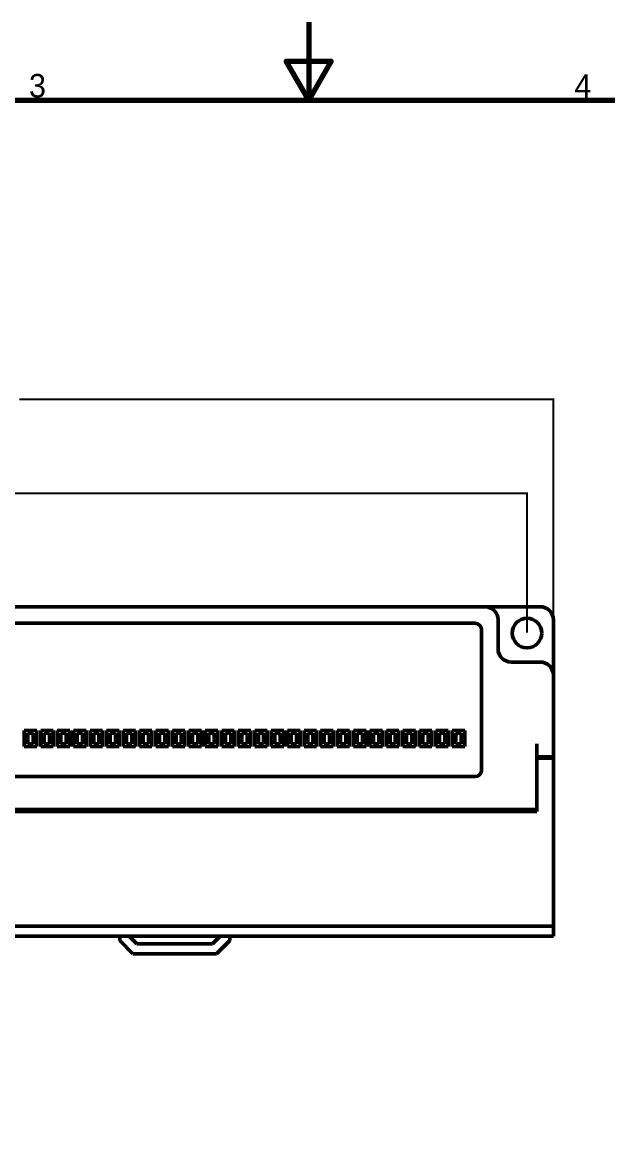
# Model space of a CAD drawing. Header units: millimetres. Extents: x -32 to 1138, y -135 to 348.
# Drawn here: x 173.6 to 262.6, y 178.5 to 347.5 of the extents above; entities that cross this region are included whole.
import ezdxf

# ---------------------------------------------------------------- set-up
doc = ezdxf.new("R2010")
doc.units = ezdxf.units.MM
doc.layers.add('경계(ISO)', color=7, linetype='Continuous', lineweight=70)
doc.layers.add('외형선(ISO)', color=7, linetype='Continuous', lineweight=50)
doc.styles.get("Standard").update_dxf_attribs({"font": ''})
doc.styles.add('레이블 문자 (JIS)', font='')
doc.styles.get('Standard').set_extended_font_data('Gulim')
doc.styles.get('레이블 문자 (JIS)').set_extended_font_data('Gulim')
doc.dimstyles.get("Standard").update_dxf_attribs({"dimtxt": 0.18, "dimasz": 0.18, "dimexe": 0.18, "dimexo": 0.0625, "dimgap": 0.09, "dimtad": 0, "dimtih": 1, "dimtoh": 1, "dimdec": 4, "dimzin": 0, "dimdsep": 46, "dimtxsty": 'Standard', "dimcen": 0.09, "dimadec": 0, "dimazin": 0, "dimtfac": 1, "dimtdec": 4, "dimtofl": 0, "dimtmove": 0, "dimatfit": 3, "dimfxl": 1, "dimtolj": 1, "dimtzin": 0, "dimarcsym": 0})

# ---------------------------------------------------------------- blocks, each defined once
blk = doc.blocks.new('경계 Default Border')
at = {"layer": '경계(ISO)', "flags": 128}
for points in [[(210, 297), (210, 287), (207.11, 292), (212.89, 292), (210, 287)], [(10, 10), (10, 287), (410, 287), (410, 10), (10, 10)]]:
    blk.add_lwpolyline(points, dxfattribs=at)
at = {"layer": '경계(ISO)', "char_height": 3, "attachment_point": 7, "style": '레이블 문자 (JIS)'}
for s, insert in [('3', (174.15, 287.33)), ('4', (244.04, 287.33))]:
    blk.add_mtext(s, dxfattribs=dict(at, insert=insert))
blk = doc.blocks.new('*D13')
at = {"color": 0, "lineweight": -2}
for p, q in [((63.7, 239.63), (63.7, 290.44)), ((63.88, 290.26), (144.75, 290.26)), ((254.12, 290.26), (173.24, 290.26)), ((254.3, 239.63), (254.3, 290.44))]:
    blk.add_line(p, q, dxfattribs=at)
at = {"color": 0}
for points in [[(63.88, 290.29), (63.88, 290.23), (63.7, 290.26)], [(254.12, 290.23), (254.12, 290.29), (254.3, 290.26)]]:
    blk.add_solid(points, dxfattribs=at)
at = {"layer": 'Defpoints', "color": 0}
for p in [(254.3, 290.26), (63.7, 239.56), (254.3, 239.56)]:
    blk.add_point(p, dxfattribs=at)
at = {"color": 0, "insert": (159, 290.26), "char_height": 5, "attachment_point": 5}
blk.add_mtext('\\A1;190.6000', dxfattribs=at)
blk = doc.blocks.new('*D20')
at = {"color": 0, "lineweight": -2}
for p, q in [((67.63, 212.81), (67.63, 276.17)), ((67.81, 275.99), (153.68, 275.99)), ((250.12, 275.99), (164.25, 275.99)), ((250.3, 254.88), (250.3, 276.17))]:
    blk.add_line(p, q, dxfattribs=at)
at = {"color": 0}
for points in [[(67.81, 276.02), (67.81, 275.96), (67.63, 275.99)], [(250.12, 275.96), (250.12, 276.02), (250.3, 275.99)]]:
    blk.add_solid(points, dxfattribs=at)
at = {"layer": 'Defpoints', "color": 0}
for p in [(250.3, 275.99), (250.3, 254.81), (67.63, 212.75)]:
    blk.add_point(p, dxfattribs=at)
at = {"color": 0, "insert": (158.96, 275.99), "char_height": 5, "attachment_point": 5}
blk.add_mtext('\\A1;\\A1;182', dxfattribs=at)

msp = doc.modelspace()

# ---------------------------------------------------------------- linework, layer by layer
at = {"layer": '외형선(ISO)'}
for p, q in [((86.29571, 258.81458), (243.89571, 258.81458)), ((243.89571, 258.81458), (252.29571, 258.81458)), ((92.29571, 256.31458), (242.39571, 256.31458)), ((243.39571, 255.31458), (243.39571, 234.01458)), ((245.89571, 256.81458), (245.89571, 252.41458)), ((254.29571, 256.81458), (254.29571, 248.41458)), ((247.89571, 250.41458), (252.29571, 250.41458)), ((254.29571, 248.41458), (254.29571, 238.01458)), ((173.94571, 240.02458), (173.94571, 237.60458)), ((175.84571, 240.02458), (173.94571, 240.02458)), ((174.49571, 239.61458), (174.49571, 238.01458)), ((175.29571, 239.61458), (174.49571, 239.61458)), ((175.29571, 238.01458), (175.29571, 239.61458)), ((175.84571, 237.60458), (175.84571, 240.02458)), ((176.44571, 240.02458), (176.44571, 237.60458)), ((178.34571, 240.02458), (176.44571, 240.02458)), ((176.99571, 239.61458), (176.99571, 238.01458)), ((177.79571, 239.61458), (176.99571, 239.61458)), ((177.79571, 238.01458), (177.79571, 239.61458)), ((178.34571, 237.60458), (178.34571, 240.02458)), ((178.94571, 240.02458), (178.94571, 237.60458)), ((180.84571, 240.02458), (178.94571, 240.02458)), ((179.49571, 239.61458), (179.49571, 238.01458)), ((180.29571, 239.61458), (179.49571, 239.61458)), ((180.29571, 238.01458), (180.29571, 239.61458)), ((180.84571, 237.60458), (180.84571, 240.02458)), ((181.44571, 240.02458), (181.44571, 237.60458)), ((183.34571, 240.02458), (181.44571, 240.02458)), ((181.99571, 239.61458), (181.99571, 238.01458)), ((182.79571, 239.61458), (181.99571, 239.61458)), ((182.79571, 238.01458), (182.79571, 239.61458)), ((183.34571, 237.60458), (183.34571, 240.02458)), ((183.94571, 240.02458), (183.94571, 237.60458)), ((185.84571, 240.02458), (183.94571, 240.02458)), ((184.49571, 239.61458), (184.49571, 238.01458)), ((185.29571, 239.61458), (184.49571, 239.61458)), ((185.29571, 238.01458), (185.29571, 239.61458)), ((185.84571, 237.60458), (185.84571, 240.02458)), ((186.44571, 240.02458), (186.44571, 237.60458)), ((188.34571, 240.02458), (186.44571, 240.02458)), ((186.99571, 239.61458), (186.99571, 238.01458)), ((187.79571, 239.61458), (186.99571, 239.61458)), ((187.79571, 238.01458), (187.79571, 239.61458)), ((188.34571, 237.60458), (188.34571, 240.02458)), ((188.94571, 240.02458), (188.94571, 237.60458)), ((190.84571, 240.02458), (188.94571, 240.02458)), ((189.49571, 239.61458), (189.49571, 238.01458)), ((190.29571, 239.61458), (189.49571, 239.61458)), ((190.29571, 238.01458), (190.29571, 239.61458)), ((190.84571, 237.60458), (190.84571, 240.02458)), ((191.44571, 240.02458), (191.44571, 237.60458)), ((193.34571, 240.02458), (191.44571, 240.02458)), ((191.99571, 239.61458), (191.99571, 238.01458)), ((192.79571, 239.61458), (191.99571, 239.61458)), ((192.79571, 238.01458), (192.79571, 239.61458)), ((193.34571, 237.60458), (193.34571, 240.02458)), ((193.94571, 240.02458), (193.94571, 237.60458)), ((195.84571, 240.02458), (193.94571, 240.02458)), ((194.49571, 239.61458), (194.49571, 238.01458)), ((195.29571, 239.61458), (194.49571, 239.61458)), ((195.29571, 238.01458), (195.29571, 239.61458)), ((195.84571, 237.60458), (195.84571, 240.02458)), ((196.44571, 240.02458), (196.44571, 237.60458)), ((198.34571, 240.02458), (196.44571, 240.02458)), ((196.99571, 239.61458), (196.99571, 238.01458)), ((197.79571, 239.61458), (196.99571, 239.61458)), ((197.79571, 238.01458), (197.79571, 239.61458)), ((198.34571, 237.60458), (198.34571, 240.02458)), ((198.94571, 240.02458), (198.94571, 237.60458)), ((200.84571, 240.02458), (198.94571, 240.02458)), ((199.49571, 239.61458), (199.49571, 238.01458)), ((200.29571, 239.61458), (199.49571, 239.61458)), ((200.29571, 238.01458), (200.29571, 239.61458)), ((200.84571, 237.60458), (200.84571, 240.02458)), ((201.44571, 240.02458), (201.44571, 237.60458)), ((203.34571, 240.02458), (201.44571, 240.02458)), ((201.99571, 239.61458), (201.99571, 238.01458)), ((202.79571, 239.61458), (201.99571, 239.61458)), ((202.79571, 238.01458), (202.79571, 239.61458)), ((203.34571, 237.60458), (203.34571, 240.02458)), ((203.94571, 240.02458), (203.94571, 237.60458)), ((205.84571, 240.02458), (203.94571, 240.02458)), ((204.49571, 239.61458), (204.49571, 238.01458)), ((205.29571, 239.61458), (204.49571, 239.61458)), ((205.29571, 238.01458), (205.29571, 239.61458)), ((205.84571, 237.60458), (205.84571, 240.02458)), ((206.44571, 240.02458), (206.44571, 237.60458)), ((208.34571, 240.02458), (206.44571, 240.02458)), ((206.99571, 239.61458), (206.99571, 238.01458)), ((207.79571, 239.61458), (206.99571, 239.61458)), ((207.79571, 238.01458), (207.79571, 239.61458)), ((208.34571, 237.60458), (208.34571, 240.02458)), ((208.94571, 240.02458), (208.94571, 237.60458)), ((210.84571, 240.02458), (208.94571, 240.02458)), ((209.49571, 239.61458), (209.49571, 238.01458)), ((210.29571, 239.61458), (209.49571, 239.61458)), ((210.29571, 238.01458), (210.29571, 239.61458)), ((210.84571, 237.60458), (210.84571, 240.02458)), ((211.44571, 240.02458), (211.44571, 237.60458)), ((213.34571, 240.02458), (211.44571, 240.02458)), ((211.99571, 239.61458), (211.99571, 238.01458)), ((212.79571, 239.61458), (211.99571, 239.61458)), ((212.79571, 238.01458), (212.79571, 239.61458)), ((213.34571, 237.60458), (213.34571, 240.02458)), ((213.94571, 240.02458), (213.94571, 237.60458)), ((215.84571, 240.02458), (213.94571, 240.02458)), ((214.49571, 239.61458), (214.49571, 238.01458)), ((215.29571, 239.61458), (214.49571, 239.61458)), ((215.29571, 238.01458), (215.29571, 239.61458)), ((215.84571, 237.60458), (215.84571, 240.02458)), ((216.44571, 240.02458), (216.44571, 237.60458)), ((218.34571, 240.02458), (216.44571, 240.02458)), ((216.99571, 239.61458), (216.99571, 238.01458)), ((217.79571, 239.61458), (216.99571, 239.61458)), ((217.79571, 238.01458), (217.79571, 239.61458)), ((218.34571, 237.60458), (218.34571, 240.02458)), ((218.94571, 240.02458), (218.94571, 237.60458)), ((220.84571, 240.02458), (218.94571, 240.02458)), ((219.49571, 239.61458), (219.49571, 238.01458)), ((220.29571, 239.61458), (219.49571, 239.61458)), ((220.29571, 238.01458), (220.29571, 239.61458)), ((220.84571, 237.60458), (220.84571, 240.02458)), ((221.44571, 240.02458), (221.44571, 237.60458)), ((223.34571, 240.02458), (221.44571, 240.02458)), ((221.99571, 239.61458), (221.99571, 238.01458)), ((222.79571, 239.61458), (221.99571, 239.61458)), ((222.79571, 238.01458), (222.79571, 239.61458)), ((223.34571, 237.60458), (223.34571, 240.02458)), ((223.94571, 240.02458), (223.94571, 237.60458)), ((225.84571, 240.02458), (223.94571, 240.02458)), ((224.49571, 239.61458), (224.49571, 238.01458)), ((225.29571, 239.61458), (224.49571, 239.61458)), ((225.29571, 238.01458), (225.29571, 239.61458)), ((225.84571, 237.60458), (225.84571, 240.02458)), ((226.44571, 240.02458), (226.44571, 237.60458)), ((228.34571, 240.02458), (226.44571, 240.02458)), ((226.99571, 239.61458), (226.99571, 238.01458)), ((227.79571, 239.61458), (226.99571, 239.61458)), ((227.79571, 238.01458), (227.79571, 239.61458)), ((228.34571, 237.60458), (228.34571, 240.02458)), ((228.94571, 240.02458), (228.94571, 237.60458)), ((230.84571, 240.02458), (228.94571, 240.02458)), ((229.49571, 239.61458), (229.49571, 238.01458)), ((230.29571, 239.61458), (229.49571, 239.61458)), ((230.29571, 238.01458), (230.29571, 239.61458)), ((230.84571, 237.60458), (230.84571, 240.02458)), ((231.44571, 240.02458), (231.44571, 237.60458)), ((233.34571, 240.02458), (231.44571, 240.02458)), ((231.99571, 239.61458), (231.99571, 238.01458)), ((232.79571, 239.61458), (231.99571, 239.61458)), ((232.79571, 238.01458), (232.79571, 239.61458)), ((233.34571, 237.60458), (233.34571, 240.02458)), ((233.94571, 240.02458), (233.94571, 237.60458)), ((235.84571, 240.02458), (233.94571, 240.02458)), ((234.49571, 239.61458), (234.49571, 238.01458)), ((235.29571, 239.61458), (234.49571, 239.61458)), ((235.29571, 238.01458), (235.29571, 239.61458)), ((235.84571, 237.60458), (235.84571, 240.02458)), ((236.44571, 240.02458), (236.44571, 237.60458)), ((238.34571, 240.02458), (236.44571, 240.02458)), ((236.99571, 239.61458), (236.99571, 238.01458)), ((237.79571, 239.61458), (236.99571, 239.61458)), ((237.79571, 238.01458), (237.79571, 239.61458)), ((238.34571, 237.60458), (238.34571, 240.02458)), ((238.94571, 240.02458), (238.94571, 237.60458)), ((240.84571, 240.02458), (238.94571, 240.02458)), ((239.49571, 239.61458), (239.49571, 238.01458)), ((240.29571, 239.61458), (239.49571, 239.61458)), ((240.29571, 238.01458), (240.29571, 239.61458)), ((240.84571, 237.60458), (240.84571, 240.02458)), ((173.94571, 237.60458), (175.84571, 237.60458)), ((174.49571, 238.01458), (175.29571, 238.01458)), ((176.44571, 237.60458), (178.34571, 237.60458)), ((176.99571, 238.01458), (177.79571, 238.01458)), ((178.94571, 237.60458), (180.84571, 237.60458)), ((179.49571, 238.01458), (180.29571, 238.01458)), ((181.44571, 237.60458), (183.34571, 237.60458)), ((181.99571, 238.01458), (182.79571, 238.01458)), ((183.94571, 237.60458), (185.84571, 237.60458)), ((184.49571, 238.01458), (185.29571, 238.01458)), ((186.44571, 237.60458), (188.34571, 237.60458)), ((186.99571, 238.01458), (187.79571, 238.01458)), ((188.94571, 237.60458), (190.84571, 237.60458)), ((189.49571, 238.01458), (190.29571, 238.01458)), ((191.44571, 237.60458), (193.34571, 237.60458)), ((191.99571, 238.01458), (192.79571, 238.01458)), ((193.94571, 237.60458), (195.84571, 237.60458)), ((194.49571, 238.01458), (195.29571, 238.01458)), ((196.44571, 237.60458), (198.34571, 237.60458)), ((196.99571, 238.01458), (197.79571, 238.01458)), ((198.94571, 237.60458), (200.84571, 237.60458)), ((199.49571, 238.01458), (200.29571, 238.01458)), ((201.44571, 237.60458), (203.34571, 237.60458)), ((201.99571, 238.01458), (202.79571, 238.01458)), ((203.94571, 237.60458), (205.84571, 237.60458)), ((204.49571, 238.01458), (205.29571, 238.01458)), ((206.44571, 237.60458), (208.34571, 237.60458)), ((206.99571, 238.01458), (207.79571, 238.01458)), ((208.94571, 237.60458), (210.84571, 237.60458)), ((209.49571, 238.01458), (210.29571, 238.01458)), ((211.44571, 237.60458), (213.34571, 237.60458)), ((211.99571, 238.01458), (212.79571, 238.01458)), ((213.94571, 237.60458), (215.84571, 237.60458)), ((214.49571, 238.01458), (215.29571, 238.01458)), ((216.44571, 237.60458), (218.34571, 237.60458)), ((216.99571, 238.01458), (217.79571, 238.01458)), ((218.94571, 237.60458), (220.84571, 237.60458)), ((219.49571, 238.01458), (220.29571, 238.01458)), ((221.44571, 237.60458), (223.34571, 237.60458)), ((221.99571, 238.01458), (222.79571, 238.01458)), ((223.94571, 237.60458), (225.84571, 237.60458)), ((224.49571, 238.01458), (225.29571, 238.01458)), ((226.44571, 237.60458), (228.34571, 237.60458)), ((226.99571, 238.01458), (227.79571, 238.01458)), ((228.94571, 237.60458), (230.84571, 237.60458)), ((229.49571, 238.01458), (230.29571, 238.01458)), ((231.44571, 237.60458), (233.34571, 237.60458)), ((231.99571, 238.01458), (232.79571, 238.01458)), ((233.94571, 237.60458), (235.84571, 237.60458)), ((234.49571, 238.01458), (235.29571, 238.01458)), ((236.44571, 237.60458), (238.34571, 237.60458)), ((236.99571, 238.01458), (237.79571, 238.01458)), ((238.94571, 237.60458), (240.84571, 237.60458)), ((239.49571, 238.01458), (240.29571, 238.01458)), ((251.79571, 234.03437), (251.79571, 238.01458)), ((254.29571, 238.01458), (254.29571, 236.01458)), ((251.79571, 236.01458), (254.29571, 236.01458)), ((254.29571, 235.81232), (251.79571, 235.81232)), ((254.29571, 236.01458), (254.29571, 235.81232)), ((254.29571, 233.65818), (254.29571, 235.81232)), ((251.79571, 234.03437), (251.79571, 233.65818)), ((251.79571, 233.65818), (251.79571, 233.58112)), ((251.79571, 230.01458), (251.79571, 233.58112)), ((254.29571, 210.30201), (254.29571, 233.65818)), ((242.39571, 233.01458), (92.29571, 233.01458)), ((251.79571, 230.01458), (251.79571, 229.05183)), ((251.79571, 229.05183), (251.79571, 228.6155)), ((251.79571, 228.6155), (251.79571, 227.71549)), ((88.79571, 228.01458), (251.79571, 228.01458)), ((251.79571, 227.71549), (88.79571, 227.71549)), ((215.0948, 227.71549), (214.79571, 228.01458)), ((219.79571, 228.01458), (219.49661, 227.71549)), ((250.54571, 228.01458), (250.54571, 227.71549)), ((254.29571, 210.30201), (86.29571, 210.30201)), ((254.29571, 210.30201), (254.29571, 208.81518)), ((254.29571, 208.81518), (86.29571, 208.81518)), ((86.29571, 208.81339), (254.29571, 208.81339)), ((188.44571, 208.81339), (188.44571, 208.11458)), ((190.44571, 206.11458), (188.44571, 208.11458)), ((189.94571, 208.7359), (189.94571, 208.81339)), ((191.06703, 207.61458), (189.94571, 208.7359)), ((203.64571, 208.7359), (202.52439, 207.61458)), ((205.14571, 208.11458), (203.14571, 206.11458)), ((203.64571, 208.81339), (203.64571, 208.7359)), ((205.14571, 208.81339), (205.14571, 208.11458)), ((254.29571, 208.81339), (254.29571, 208.81518)), ((202.52439, 207.61458), (191.06703, 207.61458)), ((203.14571, 206.11458), (190.44571, 206.11458))]:
    msp.add_line(p, q, dxfattribs=at)
msp.add_circle((250.29571, 254.81458), 2.25, dxfattribs=at)
for centre, radius, start, end in [((243.89571, 256.81458), 2, 0, 90), ((252.29571, 256.81458), 2, 0, 90), ((242.39571, 255.31458), 1, 0, 90), ((247.89571, 252.41458), 2, 180, 270), ((252.29571, 248.41458), 2, 0, 90), ((242.39571, 234.01458), 1, 270, 0)]:
    msp.add_arc(centre, radius, start, end, dxfattribs=at)

# ---------------------------------------------------------------- block references
at = {"color": 0, "xscale": 1.185080625, "yscale": 1.185080625, "zscale": 1.185080625}
msp.add_blockref('경계 Default Border', (-31.72493, -4.42746), dxfattribs=at)

# ---------------------------------------------------------------- dimensions: what is measured, and where the dimension line sits
dim = msp.add_linear_dim(base=(254.29571, 290.25956), p1=(63.69571, 239.56371), p2=(254.29571, 239.56371), dimstyle='Standard', override={"dimtxt": 5})
dim.commit()
dim.dimension.update_dxf_attribs({"geometry": '*D13', "text_midpoint": (158.99571, 290.25956)})
dim = msp.add_linear_dim(base=(250.29571, 275.98775), p1=(67.63321, 212.75208), p2=(250.29571, 254.81458), text='\\A1;182', dimstyle='Standard', override={"dimtxt": 5, "dimtxsty": 'Standard'})
dim.commit()
dim.dimension.update_dxf_attribs({"geometry": '*D20', "text_midpoint": (158.96446, 275.98775)})

doc.saveas('drawing.dxf')
